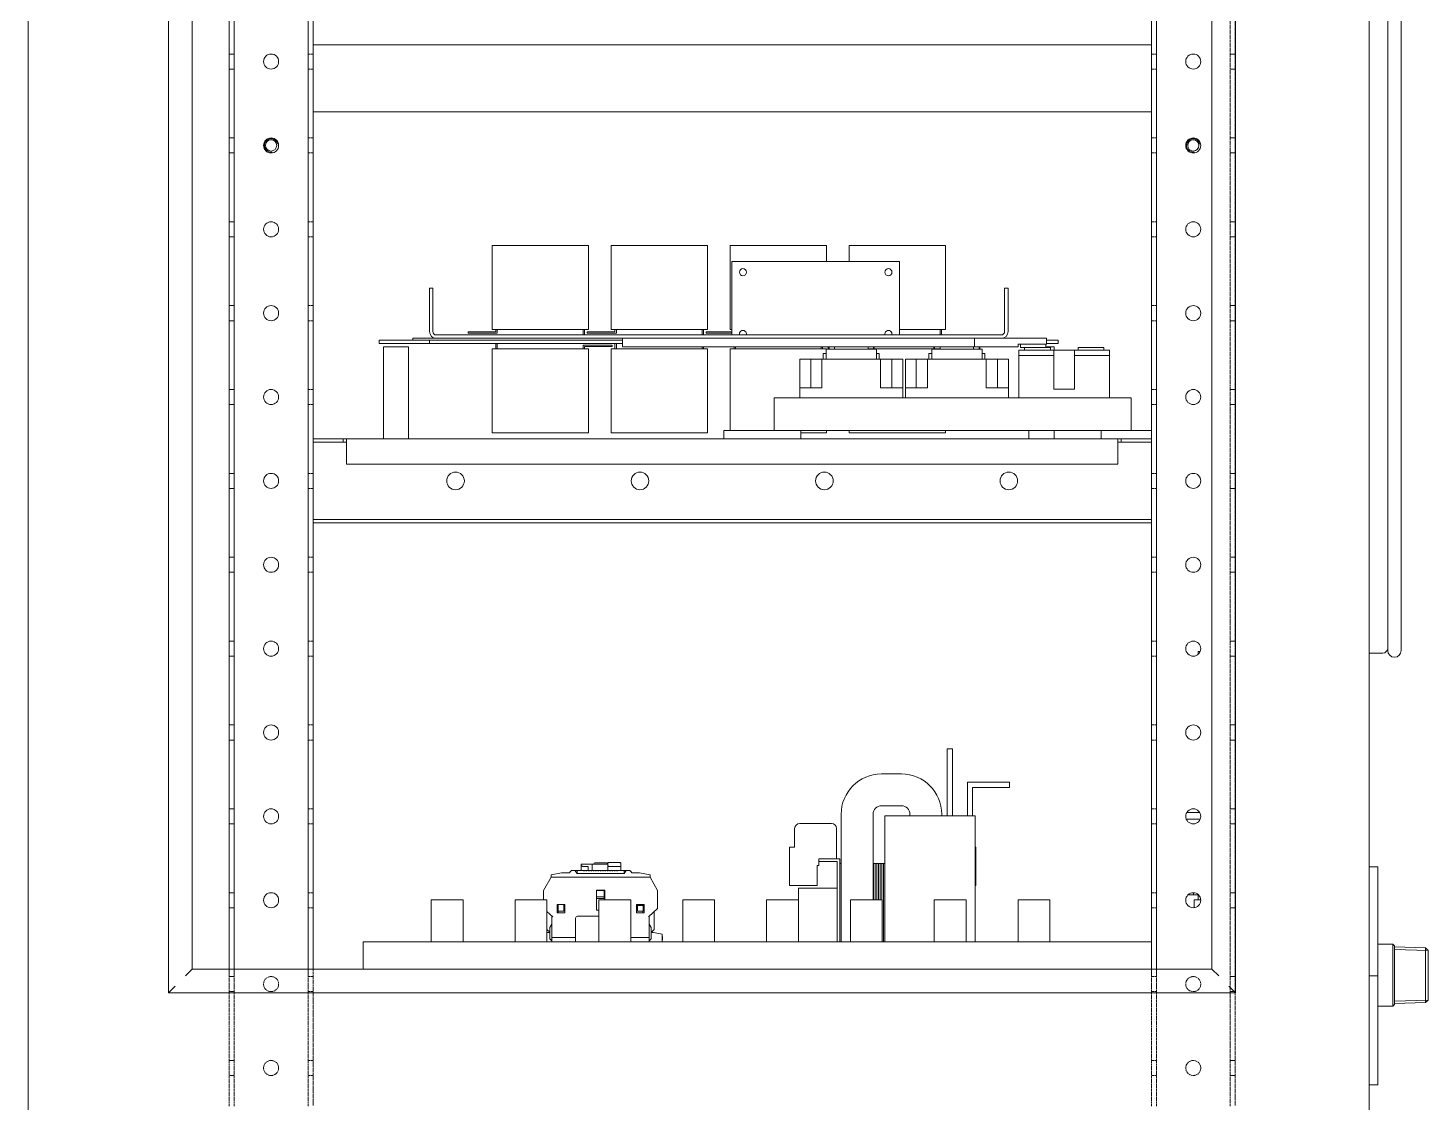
# Model space of a CAD drawing. Header units: millimetres. Extents: x 0 to 5940, y 0 to 4200.
# Drawn here: x 4179 to 5014, y 872 to 1516 of the extents above; entities that cross this region are included whole.
import ezdxf

# ---------------------------------------------------------------- set-up
doc = ezdxf.new("R2010")
doc.units = ezdxf.units.MM
doc.header["$LTSCALE"] = 10
doc.linetypes.add('DASHED', pattern=[0.2067, 0.1654, -0.0413])
for name, color, linetype, lineweight, true_color in [('가려진 것(ISO)', 2, 'DASHED', 5, 0xffff00), ('가시적인 것(ISO)', 3, 'Continuous', 5, 0x00ff00), ('가시적인 좁은 것(ISO)', 3, 'Continuous', 5, 0x00ff00)]:
    doc.layers.add(name, color=color, linetype=linetype, lineweight=lineweight, true_color=true_color)

msp = doc.modelspace()

# ---------------------------------------------------------------- linework, layer by layer
at = {"layer": '가려진 것(ISO)', "ltscale": 0.725641}
for p, q in [((4896.323, 872.988), (4896.323, 2368.388)), ((4899.323, 2368.388), (4899.323, 872.988))]:
    msp.add_line(p, q, dxfattribs=at)
at = {"layer": '가려진 것(ISO)', "ltscale": 0.725689}
for p, q in [((4302.323, 1500.188), (4299.323, 1500.188)), ((4349.323, 1500.188), (4346.323, 1500.188)), ((4852.323, 1500.188), (4849.323, 1500.188)), ((4899.323, 1500.188), (4896.323, 1500.188)), ((4302.323, 1491.188), (4299.323, 1491.188)), ((4349.323, 1491.188), (4346.323, 1491.188)), ((4852.323, 1491.188), (4849.323, 1491.188)), ((4899.323, 1491.188), (4896.323, 1491.188)), ((4302.323, 1450.188), (4299.323, 1450.188)), ((4349.323, 1450.188), (4346.323, 1450.188)), ((4852.323, 1450.188), (4849.323, 1450.188)), ((4899.323, 1450.188), (4896.323, 1450.188)), ((4302.323, 1441.188), (4299.323, 1441.188)), ((4349.323, 1441.188), (4346.323, 1441.188)), ((4852.323, 1441.188), (4849.323, 1441.188)), ((4899.323, 1441.188), (4896.323, 1441.188)), ((4302.323, 1400.188), (4299.323, 1400.188)), ((4349.323, 1400.188), (4346.323, 1400.188)), ((4852.323, 1400.188), (4849.323, 1400.188)), ((4899.323, 1400.188), (4896.323, 1400.188)), ((4302.323, 1391.188), (4299.323, 1391.188)), ((4349.323, 1391.188), (4346.323, 1391.188)), ((4852.323, 1391.188), (4849.323, 1391.188)), ((4899.323, 1391.188), (4896.323, 1391.188)), ((4302.323, 1350.188), (4299.323, 1350.188)), ((4349.323, 1350.188), (4346.323, 1350.188)), ((4852.323, 1350.188), (4849.323, 1350.188)), ((4899.323, 1350.188), (4896.323, 1350.188)), ((4302.323, 1341.188), (4299.323, 1341.188)), ((4349.323, 1341.188), (4346.323, 1341.188)), ((4852.323, 1341.188), (4849.323, 1341.188)), ((4899.323, 1341.188), (4896.323, 1341.188)), ((4302.323, 1300.188), (4299.323, 1300.188)), ((4349.323, 1300.188), (4346.323, 1300.188)), ((4852.323, 1300.188), (4849.323, 1300.188)), ((4899.323, 1300.188), (4896.323, 1300.188)), ((4302.323, 1291.188), (4299.323, 1291.188)), ((4349.323, 1291.188), (4346.323, 1291.188)), ((4852.323, 1291.188), (4849.323, 1291.188)), ((4899.323, 1291.188), (4896.323, 1291.188)), ((4302.323, 1250.188), (4299.323, 1250.188)), ((4349.323, 1250.188), (4346.323, 1250.188)), ((4852.323, 1250.188), (4849.323, 1250.188)), ((4899.323, 1250.188), (4896.323, 1250.188)), ((4302.323, 1241.188), (4299.323, 1241.188)), ((4349.323, 1241.188), (4346.323, 1241.188)), ((4852.323, 1241.188), (4849.323, 1241.188)), ((4899.323, 1241.188), (4896.323, 1241.188)), ((4302.323, 1200.188), (4299.323, 1200.188)), ((4349.323, 1200.188), (4346.323, 1200.188)), ((4852.323, 1200.188), (4849.323, 1200.188)), ((4899.323, 1200.188), (4896.323, 1200.188)), ((4302.323, 1191.188), (4299.323, 1191.188)), ((4349.323, 1191.188), (4346.323, 1191.188)), ((4852.323, 1191.188), (4849.323, 1191.188)), ((4899.323, 1191.188), (4896.323, 1191.188)), ((4302.323, 1150.188), (4299.323, 1150.188)), ((4349.323, 1150.188), (4346.323, 1150.188)), ((4852.323, 1150.188), (4849.323, 1150.188)), ((4899.323, 1150.188), (4896.323, 1150.188)), ((4302.323, 1141.188), (4299.323, 1141.188)), ((4349.323, 1141.188), (4346.323, 1141.188)), ((4852.323, 1141.188), (4849.323, 1141.188)), ((4899.323, 1141.188), (4896.323, 1141.188)), ((4302.323, 1100.188), (4299.323, 1100.188)), ((4349.323, 1100.188), (4346.323, 1100.188)), ((4852.323, 1100.188), (4849.323, 1100.188)), ((4899.323, 1100.188), (4896.323, 1100.188)), ((4302.323, 1091.188), (4299.323, 1091.188)), ((4349.323, 1091.188), (4346.323, 1091.188)), ((4852.323, 1091.188), (4849.323, 1091.188)), ((4899.323, 1091.188), (4896.323, 1091.188)), ((4302.323, 1050.188), (4299.323, 1050.188)), ((4349.323, 1050.188), (4346.323, 1050.188)), ((4852.323, 1050.188), (4849.323, 1050.188)), ((4899.323, 1050.188), (4896.323, 1050.188)), ((4302.323, 1041.188), (4299.323, 1041.188)), ((4349.323, 1041.188), (4346.323, 1041.188)), ((4852.323, 1041.188), (4849.323, 1041.188)), ((4899.323, 1041.188), (4896.323, 1041.188)), ((4302.323, 1000.188), (4299.323, 1000.188)), ((4349.323, 1000.188), (4346.323, 1000.188)), ((4852.323, 1000.188), (4849.323, 1000.188)), ((4899.323, 1000.188), (4896.323, 1000.188)), ((4302.323, 991.188), (4299.323, 991.188)), ((4349.323, 991.188), (4346.323, 991.188)), ((4852.323, 991.188), (4849.323, 991.188)), ((4899.323, 991.188), (4896.323, 991.188)), ((4302.323, 950.188), (4299.323, 950.188)), ((4349.323, 950.188), (4346.323, 950.188)), ((4852.323, 950.188), (4849.323, 950.188)), ((4899.323, 950.188), (4896.323, 950.188)), ((4302.323, 941.188), (4299.323, 941.188)), ((4349.323, 941.188), (4346.323, 941.188)), ((4852.323, 941.188), (4849.323, 941.188)), ((4899.323, 941.188), (4896.323, 941.188)), ((4302.323, 900.188), (4299.323, 900.188)), ((4349.323, 900.188), (4346.323, 900.188)), ((4852.323, 900.188), (4849.323, 900.188)), ((4899.323, 900.188), (4896.323, 900.188)), ((4302.323, 891.188), (4299.323, 891.188)), ((4349.323, 891.188), (4346.323, 891.188)), ((4852.323, 891.188), (4849.323, 891.188)), ((4899.323, 891.188), (4896.323, 891.188))]:
    msp.add_line(p, q, dxfattribs=at)
at = {"layer": '가려진 것(ISO)', "ltscale": 0.730617}
for p, q in [((4299.323, 872.988), (4299.323, 954.538)), ((4302.323, 872.988), (4302.323, 954.538)), ((4346.323, 872.988), (4346.323, 954.538)), ((4349.323, 954.538), (4349.323, 872.988)), ((4849.323, 872.988), (4849.323, 954.538)), ((4852.323, 872.988), (4852.323, 954.538))]:
    msp.add_line(p, q, dxfattribs=at)
at = {"layer": '가려진 것(ISO)', "ltscale": 0.719943}
for centre in [(4324.323, 945.688), (4874.323, 945.688), (4324.323, 895.688), (4874.323, 895.688)]:
    msp.add_circle(centre, 4.5, dxfattribs=at)
at = {"layer": '가시적인 것(ISO)'}
for p, q in [((4179.323, 870.688), (4179.323, 2370.688)), ((4979.323, 2370.688), (4979.323, 870.688)), ((4263.173, 940.538), (4263.173, 2296.838)), ((4899.473, 2296.838), (4899.473, 940.538)), ((4990.323, 2292.838), (4990.323, 1144.538)), ((4998.323, 2292.838), (4998.323, 1144.538)), ((4277.173, 954.538), (4277.173, 2282.838)), ((4299.323, 954.538), (4299.323, 2282.838)), ((4302.323, 954.538), (4302.323, 2282.838)), ((4346.323, 954.538), (4346.323, 2282.838)), ((4349.323, 2282.838), (4349.323, 954.538)), ((4849.323, 954.538), (4849.323, 2282.838)), ((4852.323, 954.538), (4852.323, 2282.838)), ((4885.473, 2282.838), (4885.473, 954.538)), ((4849.323, 1505.688), (4349.323, 1505.688)), ((4349.323, 1465.688), (4849.323, 1465.688)), ((4456.073, 1385.988), (4513.573, 1385.988)), ((4456.073, 1335.988), (4456.073, 1385.988)), ((4513.573, 1335.988), (4513.573, 1385.988)), ((4527.073, 1385.988), (4584.573, 1385.988)), ((4527.073, 1335.988), (4527.073, 1385.988)), ((4584.573, 1335.988), (4584.573, 1385.988)), ((4598.073, 1385.988), (4655.573, 1385.988)), ((4598.073, 1335.988), (4598.073, 1385.988)), ((4655.573, 1376.474), (4655.573, 1385.988)), ((4669.073, 1385.988), (4726.573, 1385.988)), ((4669.073, 1376.474), (4669.073, 1385.988)), ((4726.573, 1335.988), (4726.573, 1385.988)), ((4699.131, 1376.474), (4599.131, 1376.474)), ((4599.131, 1376.474), (4599.131, 1332.688)), ((4699.131, 1332.688), (4699.131, 1376.474)), ((4418.823, 1355.688), (4418.823, 1360.688)), ((4420.823, 1360.688), (4418.823, 1360.688)), ((4418.823, 1355.688), (4418.823, 1334.688)), ((4420.823, 1360.688), (4420.823, 1355.688)), ((4420.823, 1355.688), (4420.823, 1334.688)), ((4763.823, 1360.688), (4761.823, 1360.688)), ((4761.823, 1355.688), (4761.823, 1360.688)), ((4761.823, 1355.688), (4761.823, 1334.688)), ((4763.823, 1360.688), (4763.823, 1355.688)), ((4763.823, 1334.688), (4763.823, 1355.688)), ((4388.823, 1329.688), (4393.823, 1329.688)), ((4388.823, 1329.688), (4388.823, 1327.688)), ((4393.823, 1327.688), (4388.823, 1327.688)), ((4393.823, 1329.688), (4408.823, 1329.688)), ((4413.823, 1327.688), (4393.823, 1327.688)), ((4408.823, 1330.688), (4422.823, 1330.688)), ((4408.823, 1330.688), (4408.823, 1329.688)), ((4533.823, 1329.688), (4408.823, 1329.688)), ((4413.823, 1327.688), (4418.823, 1327.688)), ((4418.823, 1329.688), (4418.823, 1327.688)), ((4533.823, 1327.688), (4418.823, 1327.688)), ((4759.823, 1332.688), (4422.823, 1332.688)), ((4759.823, 1330.688), (4422.823, 1330.688)), ((4441.823, 1334.488), (4441.823, 1333.688)), ((4458.423, 1334.488), (4441.823, 1334.488)), ((4441.823, 1333.688), (4459.223, 1333.688)), ((4456.073, 1335.988), (4513.573, 1335.988)), ((4458.423, 1335.988), (4458.423, 1334.488)), ((4458.423, 1327.688), (4458.423, 1324.388)), ((4459.223, 1333.688), (4459.223, 1335.988)), ((4459.223, 1324.388), (4459.223, 1327.688)), ((4510.423, 1335.988), (4510.423, 1332.688)), ((4511.223, 1332.688), (4511.223, 1335.988)), ((4512.823, 1334.488), (4512.823, 1333.688)), ((4529.423, 1334.488), (4512.823, 1334.488)), ((4512.823, 1333.688), (4530.223, 1333.688)), ((4527.073, 1335.988), (4584.573, 1335.988)), ((4529.423, 1335.988), (4529.423, 1334.488)), ((4529.423, 1327.688), (4529.423, 1324.388)), ((4530.223, 1333.688), (4530.223, 1335.988)), ((4530.223, 1324.388), (4530.223, 1327.688)), ((4533.823, 1325.688), (4533.823, 1330.688)), ((4533.823, 1325.688), (4533.823, 1330.688)), ((4581.423, 1335.988), (4581.423, 1332.688)), ((4582.223, 1332.688), (4582.223, 1335.988)), ((4583.823, 1334.488), (4583.823, 1333.688)), ((4599.131, 1334.488), (4583.823, 1334.488)), ((4583.823, 1333.688), (4599.131, 1333.688)), ((4598.073, 1335.988), (4599.131, 1335.988)), ((4699.131, 1335.988), (4726.573, 1335.988)), ((4723.423, 1335.988), (4723.423, 1332.688)), ((4724.223, 1332.688), (4724.223, 1335.988)), ((4743.823, 1325.688), (4743.823, 1330.688)), ((4759.823, 1330.688), (4786.823, 1330.688)), ((4786.823, 1330.688), (4786.823, 1327.188)), ((4786.823, 1329.688), (4788.823, 1329.688)), ((4788.823, 1327.688), (4786.823, 1327.688)), ((4788.823, 1329.688), (4793.823, 1329.688)), ((4793.823, 1327.688), (4788.823, 1327.688)), ((4793.823, 1327.688), (4793.823, 1329.688)), ((4406.323, 1325.688), (4391.323, 1325.688)), ((4391.323, 1325.688), (4391.323, 1270.688)), ((4406.323, 1325.688), (4406.323, 1270.688)), ((4456.073, 1324.388), (4456.073, 1274.388)), ((4513.573, 1324.388), (4456.073, 1324.388)), ((4510.423, 1326.688), (4510.423, 1324.388)), ((4527.823, 1326.688), (4510.423, 1326.688)), ((4511.223, 1325.888), (4527.823, 1325.888)), ((4511.223, 1324.388), (4511.223, 1325.888)), ((4513.573, 1324.388), (4513.573, 1274.388)), ((4527.073, 1324.388), (4527.073, 1274.388)), ((4584.573, 1324.388), (4527.073, 1324.388)), ((4527.823, 1325.888), (4527.823, 1326.688)), ((4660.323, 1325.688), (4533.823, 1325.688)), ((4660.323, 1325.688), (4533.823, 1325.688)), ((4581.423, 1325.688), (4581.423, 1324.388)), ((4582.223, 1324.388), (4582.223, 1325.688)), ((4584.573, 1324.388), (4584.573, 1274.388)), ((4598.073, 1324.388), (4598.073, 1275.688)), ((4655.573, 1324.388), (4598.073, 1324.388)), ((4600.423, 1325.688), (4600.423, 1324.388)), ((4601.223, 1324.388), (4601.223, 1325.688)), ((4652.423, 1325.688), (4652.423, 1324.388)), ((4653.223, 1324.388), (4653.223, 1325.688)), ((4655.073, 1321.688), (4653.573, 1321.688)), ((4653.573, 1318.188), (4653.573, 1321.688)), ((4655.073, 1321.688), (4655.323, 1321.688)), ((4655.323, 1318.188), (4655.323, 1324.188)), ((4656.323, 1324.188), (4655.323, 1324.188)), ((4655.573, 1324.388), (4655.573, 1324.188)), ((4656.323, 1324.188), (4684.323, 1324.188)), ((4656.573, 1325.088), (4656.573, 1325.688)), ((4656.573, 1324.188), (4656.573, 1325.088)), ((4657.073, 1325.688), (4657.073, 1325.088)), ((4657.073, 1324.188), (4657.073, 1325.088)), ((4660.323, 1324.188), (4660.323, 1325.688)), ((4660.823, 1325.688), (4660.323, 1325.688)), ((4660.823, 1325.688), (4679.823, 1325.688)), ((4680.323, 1325.688), (4679.823, 1325.688)), ((4680.323, 1324.188), (4680.323, 1325.688)), ((4723.323, 1325.688), (4680.323, 1325.688)), ((4723.323, 1325.688), (4680.323, 1325.688)), ((4683.573, 1324.388), (4680.323, 1324.388)), ((4683.573, 1325.088), (4683.573, 1325.688)), ((4683.573, 1324.188), (4683.573, 1325.088)), ((4684.073, 1325.688), (4684.073, 1325.088)), ((4684.073, 1324.188), (4684.073, 1325.088)), ((4719.573, 1324.388), (4684.073, 1324.388)), ((4685.323, 1324.188), (4684.323, 1324.188)), ((4685.323, 1318.188), (4685.323, 1324.188)), ((4685.323, 1321.688), (4685.573, 1321.688)), ((4687.073, 1321.688), (4685.573, 1321.688)), ((4687.073, 1318.188), (4687.073, 1321.688)), ((4718.073, 1321.688), (4716.573, 1321.688)), ((4716.573, 1318.188), (4716.573, 1321.688)), ((4718.073, 1321.688), (4718.323, 1321.688)), ((4718.323, 1318.188), (4718.323, 1324.188)), ((4719.323, 1324.188), (4718.323, 1324.188)), ((4719.323, 1324.188), (4747.323, 1324.188)), ((4719.573, 1325.088), (4719.573, 1325.688)), ((4719.573, 1324.188), (4719.573, 1325.088)), ((4720.073, 1325.688), (4720.073, 1325.088)), ((4720.073, 1324.188), (4720.073, 1325.088)), ((4723.323, 1324.388), (4720.073, 1324.388)), ((4723.323, 1324.188), (4723.323, 1325.688)), ((4723.823, 1325.688), (4723.323, 1325.688)), ((4723.823, 1325.688), (4742.823, 1325.688)), ((4743.323, 1325.688), (4742.823, 1325.688)), ((4743.323, 1324.188), (4743.323, 1325.688)), ((4743.823, 1325.688), (4743.323, 1325.688)), ((4769.823, 1325.688), (4743.323, 1325.688)), ((4746.573, 1325.088), (4746.573, 1325.688)), ((4746.573, 1324.188), (4746.573, 1325.088)), ((4747.073, 1325.688), (4747.073, 1325.088)), ((4747.073, 1324.188), (4747.073, 1325.088)), ((4748.323, 1324.188), (4747.323, 1324.188)), ((4748.323, 1318.188), (4748.323, 1324.188)), ((4748.323, 1321.688), (4748.573, 1321.688)), ((4750.073, 1321.688), (4748.573, 1321.688)), ((4750.073, 1318.188), (4750.073, 1321.688)), ((4769.823, 1325.688), (4769.823, 1327.188)), ((4769.823, 1327.188), (4771.323, 1327.188)), ((4791.173, 1323.688), (4770.323, 1323.688)), ((4770.323, 1320.388), (4770.323, 1323.688)), ((4791.173, 1320.388), (4770.323, 1320.388)), ((4770.323, 1295.188), (4770.323, 1320.388)), ((4786.323, 1327.188), (4771.323, 1327.188)), ((4771.323, 1325.188), (4771.323, 1327.188)), ((4771.323, 1325.188), (4786.323, 1325.188)), ((4773.573, 1325.188), (4773.573, 1323.688)), ((4786.323, 1325.188), (4786.323, 1327.188)), ((4786.323, 1327.188), (4786.823, 1327.188)), ((4791.323, 1325.688), (4786.323, 1325.688)), ((4786.323, 1325.188), (4789.073, 1325.188)), ((4789.073, 1325.188), (4789.073, 1323.688)), ((4803.473, 1323.688), (4791.173, 1323.688)), ((4791.173, 1320.388), (4791.173, 1323.688)), ((4791.173, 1300.388), (4791.173, 1320.388)), ((4791.323, 1323.688), (4791.323, 1325.688)), ((4824.323, 1323.688), (4803.473, 1323.688)), ((4803.473, 1323.688), (4803.473, 1320.388)), ((4824.323, 1320.388), (4803.473, 1320.388)), ((4803.473, 1320.388), (4803.473, 1300.388)), ((4805.573, 1325.188), (4805.573, 1323.688)), ((4805.573, 1325.188), (4821.073, 1325.188)), ((4821.073, 1325.188), (4821.073, 1323.688)), ((4824.323, 1323.688), (4824.323, 1320.388)), ((4824.323, 1295.188), (4824.323, 1320.388)), ((4639.623, 1318.188), (4646.143, 1318.188)), ((4639.623, 1301.188), (4639.623, 1318.188)), ((4646.143, 1318.188), (4652.873, 1318.188)), ((4646.143, 1318.188), (4646.143, 1301.188)), ((4649.941, 1318.288), (4650.477, 1318.288)), ((4649.941, 1318.188), (4649.941, 1318.288)), ((4650.477, 1318.288), (4650.516, 1318.288)), ((4650.477, 1318.188), (4650.477, 1318.288)), ((4650.516, 1318.288), (4652.441, 1318.288)), ((4650.516, 1318.188), (4650.516, 1318.288)), ((4652.441, 1318.188), (4652.441, 1318.288)), ((4652.441, 1318.288), (4652.494, 1318.288)), ((4652.494, 1318.188), (4652.494, 1318.288)), ((4652.873, 1318.188), (4652.873, 1301.188)), ((4652.873, 1318.188), (4687.773, 1318.188)), ((4687.773, 1301.188), (4687.773, 1318.188)), ((4687.773, 1318.188), (4694.502, 1318.188)), ((4694.502, 1318.188), (4701.023, 1318.188)), ((4694.502, 1318.188), (4694.502, 1301.188)), ((4701.023, 1318.188), (4701.023, 1301.188)), ((4702.623, 1318.188), (4709.143, 1318.188)), ((4702.623, 1301.188), (4702.623, 1318.188)), ((4709.143, 1318.188), (4715.873, 1318.188)), ((4709.143, 1318.188), (4709.143, 1301.188)), ((4712.941, 1318.288), (4713.477, 1318.288)), ((4712.941, 1318.188), (4712.941, 1318.288)), ((4713.477, 1318.288), (4713.516, 1318.288)), ((4713.477, 1318.188), (4713.477, 1318.288)), ((4713.516, 1318.288), (4715.441, 1318.288)), ((4713.516, 1318.188), (4713.516, 1318.288)), ((4715.441, 1318.188), (4715.441, 1318.288)), ((4715.441, 1318.288), (4715.494, 1318.288)), ((4715.494, 1318.188), (4715.494, 1318.288)), ((4715.873, 1318.188), (4715.873, 1301.188)), ((4715.873, 1318.188), (4750.773, 1318.188)), ((4750.773, 1301.188), (4750.773, 1318.188)), ((4750.773, 1318.188), (4757.502, 1318.188)), ((4757.502, 1318.188), (4764.023, 1318.188)), ((4757.502, 1318.188), (4757.502, 1301.188)), ((4764.023, 1318.188), (4764.023, 1301.188)), ((4701.023, 1308.14), (4701.123, 1308.14)), ((4701.023, 1308.137), (4701.123, 1308.137)), ((4701.023, 1308.129), (4701.123, 1308.129)), ((4701.023, 1308.066), (4701.123, 1308.066)), ((4701.023, 1307.709), (4701.123, 1307.709)), ((4701.023, 1304.924), (4701.123, 1304.924)), ((4701.023, 1304.566), (4701.123, 1304.566)), ((4701.023, 1304.498), (4701.123, 1304.498)), ((4701.023, 1304.492), (4701.123, 1304.492)), ((4701.123, 1307.709), (4701.123, 1308.066)), ((4701.123, 1304.924), (4701.123, 1307.709)), ((4701.123, 1304.566), (4701.123, 1304.924)), ((4764.023, 1308.14), (4764.123, 1308.14)), ((4764.023, 1308.137), (4764.123, 1308.137)), ((4764.023, 1308.129), (4764.123, 1308.129)), ((4764.023, 1308.066), (4764.123, 1308.066)), ((4764.023, 1307.709), (4764.123, 1307.709)), ((4764.023, 1304.924), (4764.123, 1304.924)), ((4764.023, 1304.566), (4764.123, 1304.566)), ((4764.023, 1304.498), (4764.123, 1304.498)), ((4764.023, 1304.492), (4764.123, 1304.492)), ((4764.123, 1307.709), (4764.123, 1308.066)), ((4764.123, 1304.924), (4764.123, 1307.709)), ((4764.123, 1304.566), (4764.123, 1304.924)), ((4624.323, 1295.188), (4837.323, 1295.188)), ((4624.323, 1275.688), (4624.323, 1295.188)), ((4639.623, 1301.188), (4644.623, 1301.188)), ((4639.623, 1301.188), (4639.623, 1295.188)), ((4652.873, 1301.188), (4644.623, 1301.188)), ((4696.023, 1301.188), (4687.773, 1301.188)), ((4696.023, 1301.188), (4701.023, 1301.188)), ((4701.023, 1295.188), (4701.023, 1301.188)), ((4702.623, 1301.188), (4707.623, 1301.188)), ((4702.623, 1301.188), (4702.623, 1295.188)), ((4715.873, 1301.188), (4707.623, 1301.188)), ((4759.023, 1301.188), (4750.773, 1301.188)), ((4759.023, 1301.188), (4764.023, 1301.188)), ((4764.023, 1295.188), (4764.023, 1301.188)), ((4803.473, 1300.388), (4791.173, 1300.388)), ((4837.323, 1275.688), (4837.323, 1295.188)), ((4367.323, 1270.688), (4349.323, 1270.688)), ((4367.323, 1270.688), (4369.323, 1270.688)), ((4367.323, 1268.688), (4367.323, 1270.688)), ((4369.323, 1270.688), (4829.323, 1270.688)), ((4369.323, 1270.688), (4369.323, 1266.688)), ((4513.573, 1274.388), (4456.073, 1274.388)), ((4584.573, 1274.388), (4527.073, 1274.388)), ((4594.323, 1270.688), (4594.323, 1275.688)), ((4640.323, 1275.688), (4594.323, 1275.688)), ((4837.323, 1275.688), (4624.323, 1275.688)), ((4640.323, 1270.688), (4640.323, 1275.688)), ((4655.573, 1274.388), (4640.323, 1274.388)), ((4655.573, 1275.688), (4655.573, 1274.388)), ((4669.073, 1275.688), (4669.073, 1274.388)), ((4726.573, 1274.388), (4669.073, 1274.388)), ((4726.573, 1275.688), (4726.573, 1274.388)), ((4776.323, 1270.688), (4776.323, 1275.688)), ((4791.323, 1270.688), (4791.323, 1275.688)), ((4819.323, 1270.688), (4819.323, 1275.688)), ((4849.323, 1275.688), (4819.323, 1275.688)), ((4829.323, 1266.688), (4829.323, 1270.688)), ((4829.323, 1270.688), (4831.323, 1270.688)), ((4831.323, 1270.688), (4831.323, 1268.688)), ((4849.323, 1270.688), (4831.323, 1270.688)), ((4349.323, 1268.688), (4367.323, 1268.688)), ((4369.323, 1268.688), (4367.323, 1268.688)), ((4369.323, 1255.688), (4369.323, 1266.688)), ((4831.323, 1268.688), (4829.323, 1268.688)), ((4829.323, 1266.688), (4829.323, 1255.688)), ((4831.323, 1268.688), (4849.323, 1268.688)), ((4829.323, 1255.688), (4369.323, 1255.688)), ((4349.323, 1222.688), (4849.323, 1222.688)), ((4349.323, 1220.688), (4849.323, 1220.688)), ((4878.489, 1143.988), (4877.292, 1143.988)), ((4877.292, 1143.988), (4877.292, 1142.307)), ((4979.323, 1143.038), (4987.323, 1143.038)), ((4730.623, 1085.988), (4727.623, 1085.988)), ((4727.623, 1085.988), (4727.623, 1045.988)), ((4730.623, 1045.988), (4730.623, 1085.988)), ((4700.323, 1070.988), (4688.323, 1070.988)), ((4739.623, 1065.988), (4739.623, 1045.988)), ((4764.623, 1065.988), (4739.623, 1065.988)), ((4742.623, 1045.988), (4742.623, 1062.988)), ((4742.623, 1062.988), (4764.623, 1062.988)), ((4764.623, 1062.988), (4764.623, 1065.988)), ((4664.323, 1046.988), (4664.323, 970.988)), ((4683.323, 995.988), (4683.323, 1046.988)), ((4688.323, 1051.988), (4700.323, 1051.988)), ((4705.323, 1045.988), (4690.323, 1045.988)), ((4690.323, 1045.988), (4690.323, 970.988)), ((4705.323, 1046.988), (4705.323, 1045.988)), ((4705.323, 1045.988), (4729.323, 1045.988)), ((4724.323, 1045.988), (4724.323, 1046.988)), ((4744.323, 1045.988), (4729.323, 1045.988)), ((4744.323, 1045.988), (4744.323, 970.988)), ((4870.156, 1043.988), (4878.489, 1043.988)), ((4870.455, 1047.988), (4878.19, 1047.988)), ((4878.814, 1045.412), (4878.814, 1045.963)), ((4636.573, 1027.388), (4636.573, 1038.388)), ((4639.573, 1041.388), (4658.573, 1041.388)), ((4661.573, 1038.388), (4661.573, 1020.388)), ((4633.573, 1027.388), (4636.573, 1027.388)), ((4633.573, 1004.388), (4633.573, 1027.388)), ((4744.573, 1027.388), (4744.323, 1027.388)), ((4744.573, 1004.388), (4744.573, 1027.388)), ((4661.573, 1020.388), (4650.973, 1020.388)), ((4650.973, 1020.388), (4650.973, 1016.388)), ((4661.973, 1018.788), (4650.973, 1018.788)), ((4661.573, 1020.388), (4663.573, 1020.388)), ((4661.973, 970.988), (4661.973, 1018.788)), ((4663.573, 1020.388), (4663.573, 1017.588)), ((4497.523, 1011.988), (4491.323, 1010.895)), ((4491.323, 1009.488), (4491.323, 1010.895)), ((4497.523, 1011.988), (4502.423, 1011.988)), ((4502.423, 1012.488), (4503.423, 1013.488)), ((4502.423, 1011.988), (4502.423, 1012.488)), ((4503.423, 1013.488), (4505.523, 1013.488)), ((4505.523, 1013.488), (4505.523, 1013.474)), ((4505.523, 1013.488), (4506.813, 1013.488)), ((4506.813, 1011.649), (4505.523, 1013.474)), ((4506.813, 1013.488), (4510.723, 1013.488)), ((4506.813, 1013.488), (4506.813, 1011.649)), ((4506.813, 1011.649), (4534.833, 1011.649)), ((4509.323, 1016.388), (4509.323, 1016.988)), ((4509.323, 1016.388), (4510.323, 1015.888)), ((4509.323, 1013.488), (4509.323, 1016.388)), ((4509.623, 1017.288), (4515.323, 1017.288)), ((4510.323, 1015.888), (4513.423, 1015.888)), ((4510.723, 1013.488), (4511.323, 1013.488)), ((4510.723, 1013.488), (4510.723, 1013.288)), ((4511.323, 1013.288), (4510.723, 1013.288)), ((4511.323, 1013.488), (4512.123, 1013.488)), ((4511.323, 1013.488), (4511.323, 1013.288)), ((4512.123, 1013.488), (4512.723, 1013.488)), ((4512.123, 1013.488), (4512.123, 1013.288)), ((4512.723, 1013.288), (4512.123, 1013.288)), ((4512.723, 1013.488), (4513.523, 1013.488)), ((4512.723, 1013.488), (4512.723, 1013.288)), ((4513.423, 1013.488), (4513.423, 1015.888)), ((4513.523, 1013.488), (4514.123, 1013.488)), ((4513.523, 1013.488), (4513.523, 1013.288)), ((4514.123, 1013.288), (4513.523, 1013.288)), ((4514.123, 1013.488), (4514.923, 1013.488)), ((4514.123, 1013.488), (4514.123, 1013.288)), ((4514.923, 1013.488), (4515.523, 1013.488)), ((4514.923, 1013.488), (4514.923, 1013.288)), ((4515.523, 1013.288), (4514.923, 1013.288)), ((4515.323, 1017.288), (4525.123, 1017.288)), ((4515.523, 1013.488), (4516.323, 1013.488)), ((4515.523, 1013.488), (4515.523, 1013.288)), ((4515.823, 1013.488), (4515.823, 1016.788)), ((4516.323, 1013.488), (4516.923, 1013.488)), ((4516.323, 1013.488), (4516.323, 1013.288)), ((4516.923, 1013.288), (4516.323, 1013.288)), ((4516.823, 1017.288), (4516.823, 1017.488)), ((4516.923, 1013.488), (4517.723, 1013.488)), ((4516.923, 1013.488), (4516.923, 1013.288)), ((4517.323, 1017.988), (4524.323, 1017.988)), ((4517.723, 1013.488), (4518.323, 1013.488)), ((4517.723, 1013.488), (4517.723, 1013.288)), ((4518.323, 1013.288), (4517.723, 1013.288)), ((4518.323, 1013.488), (4519.123, 1013.488)), ((4518.323, 1013.488), (4518.323, 1013.288)), ((4519.123, 1013.488), (4519.723, 1013.488)), ((4519.123, 1013.488), (4519.123, 1013.288)), ((4519.723, 1013.288), (4519.123, 1013.288)), ((4519.723, 1013.488), (4520.523, 1013.488)), ((4519.723, 1013.488), (4519.723, 1013.288)), ((4520.523, 1013.488), (4521.123, 1013.488)), ((4520.523, 1013.488), (4520.523, 1013.288)), ((4521.123, 1013.288), (4520.523, 1013.288)), ((4521.123, 1013.488), (4521.923, 1013.488)), ((4521.123, 1013.488), (4521.123, 1013.288)), ((4521.923, 1013.488), (4522.523, 1013.488)), ((4521.923, 1013.488), (4521.923, 1013.288)), ((4522.523, 1013.288), (4521.923, 1013.288)), ((4522.523, 1013.488), (4523.323, 1013.488)), ((4522.523, 1013.488), (4522.523, 1013.288)), ((4523.323, 1013.488), (4523.923, 1013.488)), ((4523.323, 1013.488), (4523.323, 1013.288)), ((4523.923, 1013.288), (4523.323, 1013.288)), ((4523.923, 1013.488), (4524.723, 1013.488)), ((4523.923, 1013.488), (4523.923, 1013.288)), ((4524.723, 1013.488), (4525.323, 1013.488)), ((4524.723, 1013.488), (4524.723, 1013.288)), ((4525.323, 1013.288), (4524.723, 1013.288)), ((4524.823, 1017.488), (4524.823, 1017.288)), ((4525.123, 1017.988), (4525.123, 1016.888)), ((4525.123, 1017.988), (4525.622, 1017.988)), ((4525.123, 1013.488), (4525.123, 1016.888)), ((4525.123, 1016.888), (4525.623, 1015.888)), ((4525.323, 1013.488), (4526.123, 1013.488)), ((4525.323, 1013.488), (4525.323, 1013.288)), ((4525.423, 1018.288), (4532.523, 1018.288)), ((4525.623, 1015.888), (4532.323, 1015.888)), ((4526.123, 1013.488), (4526.723, 1013.488)), ((4526.123, 1013.488), (4526.123, 1013.288)), ((4526.723, 1013.288), (4526.123, 1013.288)), ((4526.723, 1013.488), (4527.523, 1013.488)), ((4526.723, 1013.488), (4526.723, 1013.288)), ((4527.523, 1013.488), (4528.123, 1013.488)), ((4527.523, 1013.488), (4527.523, 1013.288)), ((4528.123, 1013.288), (4527.523, 1013.288)), ((4528.123, 1013.488), (4528.923, 1013.488)), ((4528.123, 1013.488), (4528.123, 1013.288)), ((4528.923, 1013.488), (4529.523, 1013.488)), ((4528.923, 1013.488), (4528.923, 1013.288)), ((4529.523, 1013.288), (4528.923, 1013.288)), ((4529.523, 1013.488), (4530.323, 1013.488)), ((4529.523, 1013.488), (4529.523, 1013.288)), ((4530.323, 1013.488), (4530.923, 1013.488)), ((4530.323, 1013.488), (4530.323, 1013.288)), ((4530.923, 1013.288), (4530.323, 1013.288)), ((4530.923, 1013.488), (4534.833, 1013.488)), ((4530.923, 1013.488), (4530.923, 1013.288)), ((4532.323, 1017.988), (4532.823, 1017.988)), ((4532.323, 1015.888), (4532.823, 1015.888)), ((4532.823, 1017.988), (4532.823, 1015.888)), ((4532.823, 1013.488), (4532.823, 1015.888)), ((4534.833, 1011.649), (4534.833, 1013.488)), ((4534.833, 1013.488), (4536.123, 1013.488)), ((4536.123, 1013.474), (4534.833, 1011.649)), ((4536.123, 1013.488), (4538.223, 1013.488)), ((4536.123, 1013.488), (4536.123, 1013.474)), ((4538.223, 1013.488), (4539.223, 1012.488)), ((4539.223, 1012.488), (4539.223, 1011.988)), ((4539.223, 1011.988), (4544.123, 1011.988)), ((4550.323, 1010.895), (4544.123, 1011.988)), ((4550.323, 1010.895), (4550.323, 1009.488)), ((4649.973, 1016.388), (4649.973, 1004.388)), ((4650.973, 1016.388), (4649.973, 1016.388)), ((4664.323, 1017.588), (4663.57, 1017.588)), ((4663.57, 1017.588), (4663.57, 970.988)), ((4683.571, 1017.588), (4683.323, 1017.588)), ((4683.571, 995.988), (4683.571, 1017.588)), ((4684.571, 1017.588), (4683.571, 1017.588)), ((4683.571, 1017.588), (4683.571, 995.988)), ((4684.571, 995.988), (4684.571, 1017.588)), ((4685.571, 1017.588), (4684.571, 1017.588)), ((4684.571, 1017.588), (4684.571, 995.988)), ((4685.571, 995.988), (4685.571, 1017.588)), ((4686.571, 1017.588), (4685.571, 1017.588)), ((4685.571, 1017.588), (4685.571, 995.988)), ((4686.571, 995.988), (4686.571, 1017.588)), ((4687.571, 1017.588), (4686.571, 1017.588)), ((4686.571, 1017.588), (4686.571, 995.988)), ((4687.571, 995.988), (4687.571, 1017.588)), ((4688.571, 1017.588), (4687.571, 1017.588)), ((4687.571, 1017.588), (4687.571, 995.988)), ((4688.571, 995.988), (4688.571, 1017.588)), ((4689.571, 1017.588), (4688.571, 1017.588)), ((4688.571, 1017.588), (4688.571, 995.988)), ((4689.571, 970.988), (4689.571, 1017.588)), ((4690.323, 1017.588), (4689.571, 1017.588)), ((4689.571, 1017.588), (4689.571, 970.988)), ((4984.323, 1015.688), (4979.323, 1015.688)), ((4984.323, 950.688), (4984.323, 1015.688)), ((4491.323, 1009.488), (4486.823, 1001.488)), ((4491.323, 1009.488), (4550.323, 1009.488)), ((4550.323, 1009.488), (4491.323, 1009.488)), ((4554.823, 1001.488), (4550.323, 1009.488)), ((4649.973, 1004.388), (4633.573, 1004.388)), ((4656.923, 1002.838), (4638.923, 1002.838)), ((4638.923, 1002.838), (4638.923, 970.988)), ((4656.923, 1002.838), (4661.973, 1002.838)), ((4683.571, 1002.838), (4683.571, 1002.838)), ((4684.571, 1002.838), (4684.571, 1002.838)), ((4685.571, 1002.838), (4685.571, 1002.838)), ((4686.571, 1002.838), (4686.571, 1002.838)), ((4687.571, 1002.838), (4687.571, 1002.838)), ((4688.571, 1002.838), (4688.571, 1002.838)), ((4689.571, 1002.838), (4689.571, 1002.838)), ((4744.323, 1004.388), (4744.573, 1004.388)), ((4438.823, 995.988), (4419.823, 995.988)), ((4419.823, 970.988), (4419.823, 995.988)), ((4438.823, 970.988), (4438.823, 995.988)), ((4488.823, 995.988), (4469.823, 995.988)), ((4469.823, 970.988), (4469.823, 995.988)), ((4486.823, 1001.488), (4486.823, 995.988)), ((4488.823, 970.988), (4488.823, 995.988)), ((4518.323, 1001.688), (4518.323, 989.688)), ((4523.323, 1001.688), (4518.323, 1001.688)), ((4518.323, 1001.488), (4518.823, 1001.488)), ((4518.323, 997.688), (4523.023, 997.688)), ((4518.823, 996.688), (4518.323, 996.688)), ((4523.023, 1001.488), (4518.823, 1001.488)), ((4523.023, 996.688), (4518.823, 996.688)), ((4538.823, 995.988), (4519.823, 995.988)), ((4519.823, 970.988), (4519.823, 995.988)), ((4523.023, 1001.488), (4523.023, 996.688)), ((4523.323, 995.988), (4523.323, 1001.688)), ((4538.823, 970.988), (4538.823, 995.988)), ((4554.823, 990.688), (4554.823, 1001.488)), ((4588.823, 995.988), (4569.823, 995.988)), ((4569.823, 970.988), (4569.823, 995.988)), ((4588.823, 970.988), (4588.823, 995.988)), ((4638.823, 995.988), (4619.823, 995.988)), ((4619.823, 970.988), (4619.823, 995.988)), ((4638.823, 970.988), (4638.823, 995.988)), ((4688.823, 995.988), (4669.823, 995.988)), ((4669.823, 970.988), (4669.823, 995.988)), ((4688.823, 970.988), (4688.823, 995.988)), ((4738.823, 995.988), (4719.823, 995.988)), ((4719.823, 970.988), (4719.823, 995.988)), ((4738.823, 970.988), (4738.823, 995.988)), ((4788.823, 995.988), (4769.823, 995.988)), ((4769.823, 970.988), (4769.823, 995.988)), ((4788.823, 970.988), (4788.823, 995.988)), ((4874.369, 998.988), (4871.263, 998.988)), ((4874.369, 998.988), (4874.369, 1000.188)), ((4874.369, 998.988), (4877.001, 998.988)), ((4878.813, 995.988), (4874.823, 995.988)), ((4874.823, 991.216), (4874.823, 995.988)), ((4877.001, 998.988), (4877.001, 999.304)), ((4877.382, 998.988), (4877.001, 998.988)), ((4877.323, 995.988), (4877.323, 998.988)), ((4488.823, 988.888), (4492.323, 985.738)), ((4489.156, 988.588), (4488.823, 988.588)), ((4491.823, 973.488), (4491.823, 986.188)), ((4494.873, 993.088), (4494.873, 988.088)), ((4499.473, 993.088), (4494.873, 993.088)), ((4494.873, 989.088), (4495.473, 989.088)), ((4494.873, 988.088), (4499.473, 988.088)), ((4495.473, 989.088), (4495.473, 993.088)), ((4495.473, 989.088), (4498.873, 989.088)), ((4495.525, 989.088), (4495.525, 988.088)), ((4498.873, 989.088), (4498.873, 993.088)), ((4498.873, 989.088), (4499.473, 989.088)), ((4499.473, 988.088), (4499.473, 993.088)), ((4519.823, 986.288), (4507.773, 986.288)), ((4518.323, 989.688), (4519.823, 989.688)), ((4542.173, 993.088), (4542.173, 988.088)), ((4546.773, 993.088), (4542.173, 993.088)), ((4542.173, 993.088), (4542.773, 992.488)), ((4542.173, 989.088), (4542.773, 989.088)), ((4542.173, 988.088), (4546.773, 988.088)), ((4542.773, 992.488), (4546.173, 992.488)), ((4542.773, 989.088), (4542.773, 992.488)), ((4542.773, 989.088), (4546.173, 989.088)), ((4546.12, 989.088), (4546.12, 988.088)), ((4546.173, 992.488), (4546.773, 993.088)), ((4546.173, 989.088), (4546.173, 992.488)), ((4546.173, 989.088), (4546.773, 989.088)), ((4546.773, 988.088), (4546.773, 993.088)), ((4549.323, 985.738), (4554.823, 990.688)), ((4549.823, 986.188), (4549.823, 973.488)), ((4552.823, 988.588), (4552.489, 988.588)), ((4552.823, 988.888), (4552.823, 988.588)), ((4552.823, 978.188), (4552.823, 988.588)), ((4490.509, 976.67), (4488.823, 978.188)), ((4491.823, 981.488), (4490.623, 979.488)), ((4490.623, 972.688), (4490.623, 979.488)), ((4505.773, 984.288), (4505.773, 970.988)), ((4551.023, 979.488), (4549.823, 981.488)), ((4551.023, 972.688), (4551.023, 979.488)), ((4552.823, 978.188), (4551.136, 976.67)), ((4379.323, 970.988), (4849.323, 970.988)), ((4379.323, 970.988), (4379.323, 967.988)), ((4489.323, 976.488), (4488.823, 976.393)), ((4489.323, 976.488), (4490.123, 976.488)), ((4490.623, 972.688), (4491.823, 971.488)), ((4491.823, 973.488), (4492.323, 973.488)), ((4491.823, 973.488), (4491.823, 970.988)), ((4492.323, 973.488), (4505.773, 973.488)), ((4492.823, 973.488), (4505.773, 973.488)), ((4538.823, 973.488), (4549.323, 973.488)), ((4538.823, 973.488), (4548.823, 973.488)), ((4549.323, 973.488), (4549.823, 973.488)), ((4549.823, 970.988), (4549.823, 973.488)), ((4549.823, 971.488), (4551.023, 972.688)), ((4552.323, 976.488), (4551.523, 976.488)), ((4557.573, 975.488), (4552.323, 976.488)), ((4557.573, 975.488), (4557.573, 970.988)), ((4557.573, 973.988), (4557.773, 973.988)), ((4557.573, 971.988), (4557.773, 971.988)), ((4557.773, 973.988), (4557.773, 971.988)), ((4984.323, 969.488), (4993.323, 969.488)), ((4993.323, 932.488), (4993.323, 969.488)), ((4994.323, 968.488), (4993.323, 969.488)), ((4379.323, 954.538), (4379.323, 967.988)), ((4994.323, 968.488), (4994.323, 933.488)), ((5012.773, 967.338), (4994.323, 967.888)), ((5012.773, 967.338), (5012.773, 934.638)), ((5014.323, 965.788), (5012.773, 967.338)), ((5014.323, 965.788), (5014.323, 936.188)), ((4277.173, 954.538), (4273.173, 950.538)), ((4885.473, 954.538), (4277.173, 954.538)), ((4885.473, 954.538), (4889.473, 950.538)), ((4267.173, 944.538), (4263.173, 940.538)), ((4895.473, 944.538), (4899.473, 940.538)), ((4979.323, 950.688), (4984.323, 950.688)), ((4984.323, 950.688), (4979.323, 950.688)), ((4984.323, 950.688), (4984.323, 885.688)), ((4899.473, 940.538), (4263.173, 940.538)), ((5014.323, 936.188), (5012.773, 934.638)), ((4984.323, 932.488), (4993.323, 932.488)), ((4994.323, 933.488), (4993.323, 932.488)), ((5012.773, 934.638), (4994.323, 934.088)), ((4979.323, 885.688), (4984.323, 885.688))]:
    msp.add_line(p, q, dxfattribs=at)
for centre, radius in [((4324.323, 1495.688), 4.5), ((4874.323, 1495.688), 4.5), ((4324.323, 1445.688), 4.5), ((4324.323, 1445.688), 3.324), ((4874.323, 1445.688), 4.5), ((4874.323, 1445.688), 3.323), ((4324.323, 1395.688), 4.5), ((4874.323, 1395.688), 4.5), ((4605.731, 1370.124), 2.1), ((4692.531, 1370.124), 2.1), ((4324.323, 1345.688), 4.5), ((4874.323, 1345.688), 4.5), ((4324.323, 1295.688), 4.5), ((4874.323, 1295.688), 4.5), ((4324.323, 1245.688), 4.5), ((4434.323, 1245.688), 5.25), ((4544.323, 1245.688), 5.25), ((4654.323, 1245.688), 5.25), ((4764.323, 1245.688), 5.25), ((4874.323, 1245.688), 4.5), ((4324.323, 1195.688), 4.5), ((4874.323, 1195.688), 4.5), ((4324.323, 1145.688), 4.5), ((4874.323, 1145.688), 4.5), ((4324.323, 1095.688), 4.5), ((4874.323, 1095.688), 4.5), ((4324.323, 1045.688), 4.5), ((4874.323, 1045.688), 4.5), ((4324.323, 995.688), 4.5), ((4874.323, 995.688), 4.5)]:
    msp.add_circle(centre, radius, dxfattribs=at)
for centre, radius, start, end in [((4422.823, 1334.688), 4, 180, 270), ((4422.823, 1334.688), 2, 180, 270), ((4605.731, 1333.324), 2.1, 342.361143, 197.638857), ((4692.531, 1333.324), 2.1, 342.361143, 197.638857), ((4759.823, 1334.688), 4, 270, 0), ((4759.823, 1334.688), 2, 270, 0), ((4987.323, 1146.038), 3, 270, 0), ((4994.323, 1144.538), 4, 180, 0), ((4688.323, 1046.988), 24, 90, 180), ((4700.323, 1046.988), 24, 0, 90), ((4688.323, 1046.988), 5, 90, 180), ((4700.323, 1046.988), 5, 0, 90), ((4639.573, 1038.388), 3, 90, 180), ((4658.573, 1038.388), 3, 0, 90), ((4509.623, 1016.988), 0.3, 90, 180), ((4517.323, 1017.488), 0.5, 90, 180), ((4524.323, 1017.488), 0.5, 0, 90), ((4507.773, 984.288), 2, 90, 180), ((4490.123, 976.988), 0.5, 270, 0), ((4551.523, 976.988), 0.5, 180, 270)]:
    msp.add_arc(centre, radius, start, end, dxfattribs=at)
for points, degree in [([(4701.123, 1308.137), (4701.123, 1308.139), (4701.123, 1308.14)], 2), ([(4701.123, 1308.129), (4701.123, 1308.134), (4701.123, 1308.137)], 2), ([(4701.123, 1308.066), (4701.123, 1308.104), (4701.123, 1308.129)], 2), ([(4701.123, 1304.498), (4701.123, 1304.525), (4701.123, 1304.566)], 2), ([(4701.123, 1304.492), (4701.123, 1304.495), (4701.123, 1304.498)], 2), ([(4764.123, 1308.137), (4764.123, 1308.139), (4764.123, 1308.14)], 2), ([(4764.123, 1308.129), (4764.123, 1308.134), (4764.123, 1308.137)], 2), ([(4764.123, 1308.066), (4764.123, 1308.104), (4764.123, 1308.129)], 2), ([(4764.123, 1304.498), (4764.123, 1304.525), (4764.123, 1304.566)], 2), ([(4764.123, 1304.492), (4764.123, 1304.495), (4764.123, 1304.498)], 2), ([(4515.782, 1016.984), (4515.795, 1016.954), (4515.805, 1016.922), (4515.812, 1016.89)], 3)]:
    msp.add_open_spline(points, degree=degree, dxfattribs=at)
for points, knots in [([(4515.323, 1017.288), (4515.328, 1017.288), (4515.333, 1017.288), (4515.339, 1017.288), (4515.351, 1017.287), (4515.363, 1017.286), (4515.375, 1017.285), (4515.381, 1017.284), (4515.388, 1017.284), (4515.394, 1017.283), (4515.405, 1017.281), (4515.416, 1017.279), (4515.427, 1017.277), (4515.434, 1017.275), (4515.442, 1017.273), (4515.449, 1017.272), (4515.45, 1017.271), (4515.452, 1017.271), (4515.453, 1017.27)], [0, 0, 0, 0, 0.02341952, 0.02341952, 0.02341952, 0.07692308, 0.07692308, 0.07692308, 0.10455709, 0.10455709, 0.10455709, 0.15384615, 0.15384615, 0.15384615, 0.18594239, 0.18594239, 0.18594239, 0.19189402, 0.19189402, 0.19189402, 0.19189402]), ([(4515.453, 1017.27), (4515.501, 1017.257), (4515.548, 1017.237), (4515.632, 1017.184), (4515.67, 1017.15), (4515.714, 1017.099), (4515.726, 1017.084), (4515.736, 1017.069)], [0, 0, 0, 0, 0.0151573, 0.0151573, 0.030515247, 0.030515247, 0.036314337, 0.036314337, 0.036314337, 0.036314337]), ([(4515.736, 1017.069), (4515.737, 1017.067), (4515.738, 1017.066), (4515.74, 1017.064), (4515.749, 1017.049), (4515.758, 1017.034), (4515.766, 1017.018), (4515.768, 1017.015), (4515.77, 1017.011), (4515.772, 1017.008), (4515.775, 1017), (4515.779, 1016.992), (4515.782, 1016.984)], [0.68410268, 0.68410268, 0.68410268, 0.68410268, 0.69230769, 0.69230769, 0.69230769, 0.75578557, 0.75578557, 0.75578557, 0.76923077, 0.76923077, 0.76923077, 0.79834553, 0.79834553, 0.79834553, 0.79834553]), ([(4515.812, 1016.89), (4515.813, 1016.884), (4515.815, 1016.877), (4515.816, 1016.87), (4515.82, 1016.844), (4515.823, 1016.817), (4515.823, 1016.788)], [0.902683232, 0.902683232, 0.902683232, 0.902683232, 0.923076923, 0.923076923, 0.923076923, 0.999972186, 0.999972186, 0.999972186, 0.999972186]), ([(4525.423, 1018.288), (4525.405, 1018.288), (4525.371, 1018.285), (4525.324, 1018.272), (4525.283, 1018.254), (4525.247, 1018.232), (4525.218, 1018.209), (4525.19, 1018.179), (4525.164, 1018.142), (4525.141, 1018.096), (4525.126, 1018.044), (4525.123, 1018.007), (4525.123, 1017.988)], [0, 0, 0, 0, 0.1, 0.2, 0.3, 0.4, 0.5, 0.6, 0.7, 0.8, 0.9, 0.99999998, 0.99999998, 0.99999998, 0.99999998]), ([(4525.423, 1018.288), (4525.435, 1018.286), (4525.446, 1018.286), (4525.457, 1018.283), (4525.462, 1018.282), (4525.468, 1018.28), (4525.473, 1018.278), (4525.476, 1018.277), (4525.479, 1018.276), (4525.482, 1018.274), (4525.484, 1018.273), (4525.486, 1018.272), (4525.488, 1018.271), (4525.497, 1018.266), (4525.507, 1018.26), (4525.515, 1018.254), (4525.516, 1018.253), (4525.517, 1018.252), (4525.518, 1018.251), (4525.52, 1018.25), (4525.521, 1018.249), (4525.523, 1018.247), (4525.529, 1018.242), (4525.534, 1018.237), (4525.539, 1018.232), (4525.54, 1018.231), (4525.541, 1018.23), (4525.542, 1018.228), (4525.548, 1018.222), (4525.553, 1018.215), (4525.559, 1018.208), (4525.56, 1018.206), (4525.561, 1018.204), (4525.562, 1018.202), (4525.566, 1018.197), (4525.57, 1018.191), (4525.573, 1018.185), (4525.575, 1018.183), (4525.576, 1018.18), (4525.577, 1018.178), (4525.579, 1018.175), (4525.58, 1018.173), (4525.582, 1018.17), (4525.583, 1018.168), (4525.584, 1018.165), (4525.585, 1018.163), (4525.588, 1018.156), (4525.592, 1018.149), (4525.595, 1018.141), (4525.596, 1018.137), (4525.598, 1018.133), (4525.599, 1018.129), (4525.601, 1018.124), (4525.602, 1018.119), (4525.604, 1018.114), (4525.606, 1018.108), (4525.608, 1018.102), (4525.609, 1018.096), (4525.61, 1018.091), (4525.612, 1018.085), (4525.613, 1018.08), (4525.614, 1018.075), (4525.615, 1018.07), (4525.616, 1018.065), (4525.617, 1018.058), (4525.618, 1018.051), (4525.619, 1018.044), (4525.62, 1018.037), (4525.621, 1018.031), (4525.621, 1018.024), (4525.621, 1018.021), (4525.622, 1018.017), (4525.622, 1018.013), (4525.622, 1018.005), (4525.622, 1017.997), (4525.622, 1017.988)], [0, 0, 0, 0, 0.1, 0.1, 0.1, 0.14997138, 0.14997138, 0.14997138, 0.17956173, 0.17956173, 0.17956173, 0.2, 0.2, 0.2, 0.3, 0.3, 0.3, 0.31190693, 0.31190693, 0.31190693, 0.3317687, 0.3317687, 0.3317687, 0.4, 0.4, 0.4, 0.41608264, 0.41608264, 0.41608264, 0.5, 0.5, 0.5, 0.51973338, 0.51973338, 0.51973338, 0.578748, 0.578748, 0.578748, 0.6, 0.6, 0.6, 0.62356138, 0.62356138, 0.62356138, 0.64213151, 0.64213151, 0.64213151, 0.7, 0.7, 0.7, 0.72754165, 0.72754165, 0.72754165, 0.76006375, 0.76006375, 0.76006375, 0.8, 0.8, 0.8, 0.83145647, 0.83145647, 0.83145647, 0.86138444, 0.86138444, 0.86138444, 0.9, 0.9, 0.9, 0.93557338, 0.93557338, 0.93557338, 0.95520412, 0.95520412, 0.95520412, 0.99983472, 0.99983472, 0.99983472, 0.99983472]), ([(4532.523, 1018.288), (4532.513, 1018.288), (4532.503, 1018.287), (4532.494, 1018.285), (4532.484, 1018.283), (4532.475, 1018.279), (4532.466, 1018.276), (4532.457, 1018.272), (4532.448, 1018.267), (4532.44, 1018.261), (4532.432, 1018.255), (4532.424, 1018.249), (4532.416, 1018.242), (4532.409, 1018.235), (4532.402, 1018.227), (4532.395, 1018.219), (4532.389, 1018.211), (4532.383, 1018.202), (4532.377, 1018.193), (4532.371, 1018.184), (4532.366, 1018.174), (4532.361, 1018.164), (4532.356, 1018.154), (4532.351, 1018.143), (4532.347, 1018.131), (4532.343, 1018.12), (4532.339, 1018.108), (4532.336, 1018.096), (4532.333, 1018.084), (4532.33, 1018.072), (4532.328, 1018.06), (4532.326, 1018.048), (4532.325, 1018.035), (4532.324, 1018.023), (4532.323, 1018.011), (4532.323, 1017.999), (4532.323, 1017.988)], [0, 0, 0, 0, 0.08333333, 0.08333333, 0.08333333, 0.16666667, 0.16666667, 0.16666667, 0.25, 0.25, 0.25, 0.33333333, 0.33333333, 0.33333333, 0.41666667, 0.41666667, 0.41666667, 0.5, 0.5, 0.5, 0.58333333, 0.58333333, 0.58333333, 0.66666667, 0.66666667, 0.66666667, 0.75, 0.75, 0.75, 0.83333333, 0.83333333, 0.83333333, 0.91666667, 0.91666667, 0.91666667, 1, 1, 1, 1]), ([(4532.523, 1018.288), (4532.537, 1018.287), (4532.551, 1018.286), (4532.565, 1018.285), (4532.576, 1018.283), (4532.587, 1018.281), (4532.598, 1018.278), (4532.601, 1018.277), (4532.603, 1018.277), (4532.606, 1018.276), (4532.608, 1018.275), (4532.61, 1018.275), (4532.612, 1018.274), (4532.623, 1018.271), (4532.634, 1018.267), (4532.645, 1018.262), (4532.647, 1018.261), (4532.65, 1018.26), (4532.652, 1018.258), (4532.655, 1018.257), (4532.658, 1018.256), (4532.66, 1018.254), (4532.665, 1018.252), (4532.669, 1018.25), (4532.673, 1018.247), (4532.675, 1018.246), (4532.678, 1018.245), (4532.68, 1018.243), (4532.683, 1018.241), (4532.686, 1018.24), (4532.689, 1018.238), (4532.691, 1018.236), (4532.694, 1018.234), (4532.696, 1018.233), (4532.701, 1018.229), (4532.706, 1018.225), (4532.711, 1018.221), (4532.715, 1018.218), (4532.718, 1018.215), (4532.721, 1018.213), (4532.727, 1018.207), (4532.733, 1018.202), (4532.739, 1018.196), (4532.742, 1018.192), (4532.746, 1018.188), (4532.749, 1018.184), (4532.754, 1018.179), (4532.759, 1018.173), (4532.763, 1018.167), (4532.764, 1018.166), (4532.765, 1018.164), (4532.766, 1018.163), (4532.769, 1018.16), (4532.771, 1018.156), (4532.773, 1018.152), (4532.777, 1018.147), (4532.78, 1018.141), (4532.784, 1018.135), (4532.787, 1018.129), (4532.79, 1018.123), (4532.793, 1018.117), (4532.796, 1018.112), (4532.798, 1018.106), (4532.8, 1018.101), (4532.803, 1018.094), (4532.806, 1018.086), (4532.808, 1018.079), (4532.81, 1018.074), (4532.811, 1018.07), (4532.813, 1018.065), (4532.815, 1018.057), (4532.816, 1018.049), (4532.818, 1018.041), (4532.818, 1018.037), (4532.819, 1018.033), (4532.819, 1018.029), (4532.82, 1018.024), (4532.82, 1018.019), (4532.821, 1018.013), (4532.822, 1018.01), (4532.822, 1018.006), (4532.823, 1018.003), (4532.823, 1017.998), (4532.824, 1017.993), (4532.825, 1017.988)], [0, 0, 0, 0, 0.08333333, 0.08333333, 0.08333333, 0.14899444, 0.14899444, 0.14899444, 0.16666667, 0.16666667, 0.16666667, 0.17796534, 0.17796534, 0.17796534, 0.25, 0.25, 0.25, 0.26713852, 0.26713852, 0.26713852, 0.2861273, 0.2861273, 0.2861273, 0.31747399, 0.31747399, 0.31747399, 0.33333333, 0.33333333, 0.33333333, 0.35606955, 0.35606955, 0.35606955, 0.37475881, 0.37475881, 0.37475881, 0.41666667, 0.41666667, 0.41666667, 0.44522179, 0.44522179, 0.44522179, 0.5, 0.5, 0.5, 0.53406214, 0.53406214, 0.53406214, 0.58333333, 0.58333333, 0.58333333, 0.59443611, 0.59443611, 0.59443611, 0.62305435, 0.62305435, 0.62305435, 0.66666667, 0.66666667, 0.66666667, 0.71226518, 0.71226518, 0.71226518, 0.75, 0.75, 0.75, 0.80096892, 0.80096892, 0.80096892, 0.83333333, 0.83333333, 0.83333333, 0.89125956, 0.89125956, 0.89125956, 0.91666667, 0.91666667, 0.91666667, 0.95004041, 0.95004041, 0.95004041, 0.97132015, 0.97132015, 0.97132015, 0.99965879, 0.99965879, 0.99965879, 0.99965879])]:
    msp.add_open_spline(points, degree=3, knots=knots, dxfattribs=at)
at = {"layer": '가시적인 좁은 것(ISO)'}
for p, q in [((5014.298, 965.813), (4994.323, 966.408)), ((4994.323, 935.567), (5014.298, 936.163))]:
    msp.add_line(p, q, dxfattribs=at)
for centre in [(4324.323, 1445.688), (4874.323, 1445.688)]:
    msp.add_arc(centre, 4, 10, 280, dxfattribs=at)

doc.saveas('drawing.dxf')
